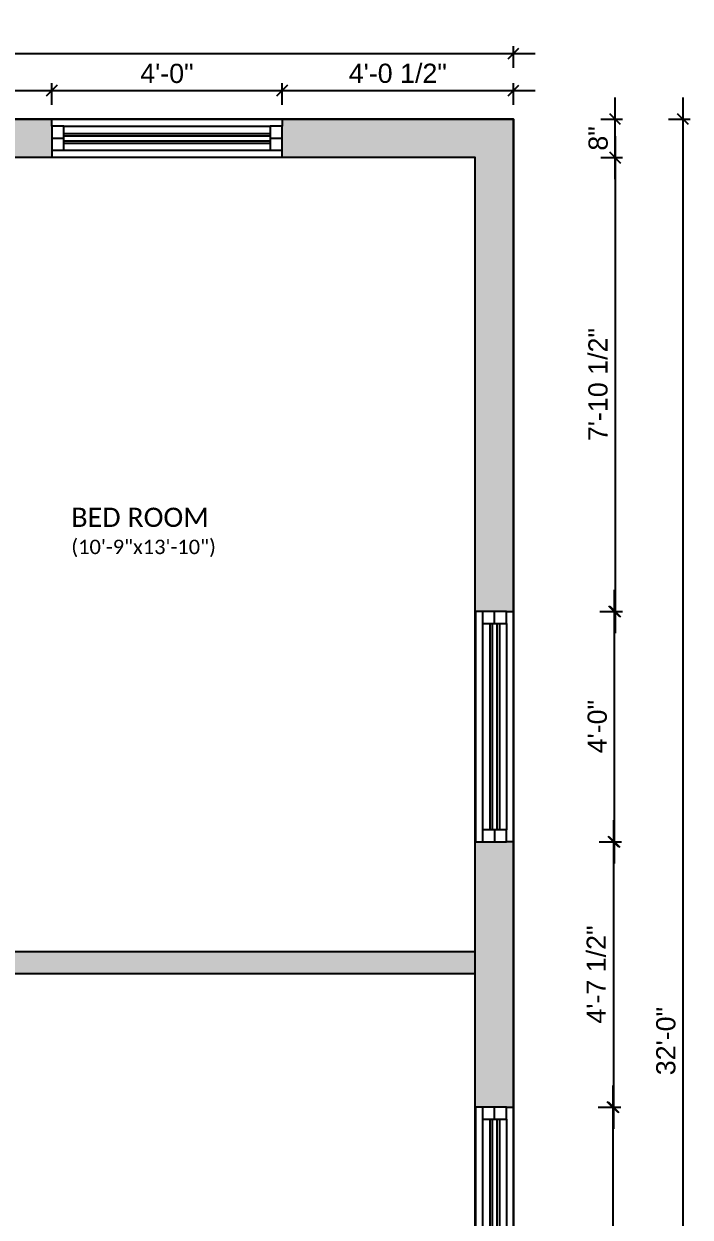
# Model space of a CAD drawing. Header units: inches. Extents: x 8555 to 8947, y -1346 to -868.
# Drawn here: x 8808.1 to 8946.9, y -1116.7 to -868.2 of the extents above; entities that cross this region are included whole.
import ezdxf

# ---------------------------------------------------------------- set-up
doc = ezdxf.new("R2010")
doc.units = ezdxf.units.IN
doc.header["$MEASUREMENT"] = 0
doc.layers.add('A_DIMENSION-01', color=7, linetype='Continuous', lineweight=13)
doc.layers.add('A_TEXT-01', color=7, linetype='Continuous', lineweight=9)
for name, color, linetype in [('H dim', 7, 'Continuous'), ('H hatch', 7, 'Continuous'), ('S-DIM', 7, 'Continuous')]:
    doc.layers.add(name, color=color, linetype=linetype)
doc.styles.add('Trebuchet MS', font='arial.ttf', dxfattribs={"height": 4})
doc.styles.add('Trebuchet MS_2', font='trebuc.ttf', dxfattribs={"height": 24})
doc.dimstyles.new('Linear_-_3_32__Trebuchet_MS', dxfattribs={"dimscale": 12, "dimtxt": 4, "dimasz": 0.1875, "dimexe": 0.125, "dimexo": 0.125, "dimgap": 0.125, "dimtad": 1, "dimdec": 1, "dimrnd": 0.0625, "dimzin": 3, "dimdsep": 46, "dimlunit": 4, "dimtxsty": 'Trebuchet MS', "dimblk1": 'OBLIQUE', "dimblk2": 'OBLIQUE', "dimsah": 1, "dimcen": 0.09, "dimdle": 0.375, "dimazin": 0, "dimtfac": 0.5, "dimtdec": 1, "dimtix": 1, "dimtmove": 0, "dimatfit": 3, "dimfxl": 0.25, "dimfxlon": 1, "dimtvp": 1, "dimfrac": 2, "dimtolj": 1, "dimtzin": 0, "dimarcsym": 2})

# ---------------------------------------------------------------- blocks, each defined once
blk = doc.blocks.new('_Oblique')
at = {"color": 0, "linetype": 'ByBlock', "lineweight": -2}
blk.add_line((-0.5, -0.5), (0.5, 0.5), dxfattribs=at)
blk = doc.blocks.new('*D11')
at = {"layer": 'A_DIMENSION-01', "color": 0, "lineweight": -2, "transparency": 16777216}
for p, q in [((8593.62, -874.33), (8914.62, -874.33)), ((8598.12, -877.33), (8598.12, -872.83)), ((8910.12, -877.33), (8910.12, -872.83))]:
    blk.add_line(p, q, dxfattribs=at)
at = {"layer": 'Defpoints', "color": 0, "transparency": 16777216}
for p in [(8910.12, -874.33), (8598.12, -888.03), (8910.12, -888.03)]:
    blk.add_point(p, dxfattribs=at)
at = {"layer": 'A_DIMENSION-01', "color": 0, "lineweight": -2, "transparency": 16777216, "xscale": 2.25, "yscale": 2.25, "zscale": 2.25, "rotation": 180}
blk.add_blockref('_Oblique', (8598.12, -874.33), dxfattribs=at)
at = {"layer": 'A_DIMENSION-01', "color": 0, "lineweight": -2, "transparency": 16777216, "xscale": 2.25, "yscale": 2.25, "zscale": 2.25}
blk.add_blockref('_Oblique', (8910.12, -874.33), dxfattribs=at)
at = {"layer": 'A_DIMENSION-01', "color": 0, "transparency": 16777216, "insert": (8754.12, -870.79), "char_height": 4, "attachment_point": 5, "style": 'Trebuchet MS'}
blk.add_mtext('\\A1;26\'-0"', dxfattribs=at)
blk = doc.blocks.new('*U51')
at = {"color": 18, "linetype": 'ByBlock', "true_color": 0x000000}
for points in [[(0, 6.46), (0, 7.92), (48, 7.92), (48, 6.46)], [(2.5, 6.46), (45.5, 6.46)], [(2.5, 4.96), (45.5, 4.96)], [(2.5, 4.46), (45.5, 4.46)], [(2.5, 3.46), (45.5, 3.46)], [(2.5, 2.96), (45.5, 2.96)], [(0, 1.46), (0, 0), (48, 0), (48, 1.46)], [(2.5, 1.46), (45.5, 1.46)]]:
    blk.add_lwpolyline(points, dxfattribs=at)
for points in [[(0, 1.46), (2.5, 1.46), (2.5, 6.46), (0, 6.46)], [(45.5, 1.46), (48, 1.46), (48, 6.46), (45.5, 6.46)]]:
    blk.add_lwpolyline(points, close=True, dxfattribs=at)
blk = doc.blocks.new('*D17')
at = {"layer": 'Defpoints', "color": 0, "transparency": 16777216}
for p in [(8917.77, -888.03), (8931.3, -888.03), (8915.27, -896.03)]:
    blk.add_point(p, dxfattribs=at)
at = {"layer": 'S-DIM', "color": 0, "lineweight": -2, "transparency": 16777216}
for p, q in [((8931.3, -900.53), (8931.3, -883.53)), ((8928.3, -888.03), (8932.8, -888.03)), ((8928.3, -896.03), (8932.8, -896.03))]:
    blk.add_line(p, q, dxfattribs=at)
at = {"layer": 'S-DIM', "color": 0, "lineweight": -2, "transparency": 16777216, "xscale": 2.25, "yscale": 2.25, "zscale": 2.25}
for p, rotation in [((8931.3, -888.03), 90), ((8931.3, -896.03), 270)]:
    blk.add_blockref('_Oblique', p, dxfattribs=dict(at, rotation=rotation))
at = {"layer": 'S-DIM', "color": 0, "transparency": 16777216, "insert": (8927.76, -892.03), "char_height": 4, "attachment_point": 5, "rotation": 90, "style": 'Trebuchet MS'}
blk.add_mtext('\\A1;8"', dxfattribs=at)
blk = doc.blocks.new('*U53')
at = {"color": 18, "linetype": 'ByBlock', "true_color": 0x000000}
for points in [[(0, 6.46), (0, 7.92), (60.06, 7.92), (60.06, 6.46)], [(2.5, 6.46), (57.56, 6.46)], [(2.5, 4.96), (57.56, 4.96)], [(2.5, 4.46), (57.56, 4.46)], [(2.5, 3.46), (57.56, 3.46)], [(2.5, 2.96), (57.56, 2.96)], [(0, 1.46), (0, 0), (60.06, 0), (60.06, 1.46)], [(2.5, 1.46), (57.56, 1.46)]]:
    blk.add_lwpolyline(points, dxfattribs=at)
for points in [[(0, 1.46), (2.5, 1.46), (2.5, 6.46), (0, 6.46)], [(57.56, 1.46), (60.06, 1.46), (60.06, 6.46), (57.56, 6.46)]]:
    blk.add_lwpolyline(points, close=True, dxfattribs=at)
blk = doc.blocks.new('*D27')
at = {"layer": 'A_DIMENSION-01', "color": 0, "lineweight": -2, "transparency": 16777216}
for p, q in [((8675.24, -882.05), (8818.37, -882.05)), ((8679.74, -885.05), (8679.74, -880.55)), ((8813.87, -885.05), (8813.87, -880.55))]:
    blk.add_line(p, q, dxfattribs=at)
at = {"layer": 'Defpoints', "color": 0, "transparency": 16777216}
for p in [(8813.87, -882.05), (8679.74, -888.03), (8813.87, -888.03)]:
    blk.add_point(p, dxfattribs=at)
at = {"layer": 'A_DIMENSION-01', "color": 0, "lineweight": -2, "transparency": 16777216, "xscale": 2.25, "yscale": 2.25, "zscale": 2.25, "rotation": 180}
blk.add_blockref('_Oblique', (8679.74, -882.05), dxfattribs=at)
at = {"layer": 'A_DIMENSION-01', "color": 0, "lineweight": -2, "transparency": 16777216, "xscale": 2.25, "yscale": 2.25, "zscale": 2.25}
blk.add_blockref('_Oblique', (8813.87, -882.05), dxfattribs=at)
at = {"layer": 'A_DIMENSION-01', "color": 0, "transparency": 16777216, "insert": (8746.8, -878.55), "char_height": 4, "attachment_point": 5, "style": 'Trebuchet MS'}
blk.add_mtext('\\A1;11\'-2"', dxfattribs=at)
blk = doc.blocks.new('*D28')
at = {"layer": 'Defpoints', "color": 0, "transparency": 16777216}
for p in [(8861.87, -882.05), (8813.87, -888.03), (8861.87, -888.03)]:
    blk.add_point(p, dxfattribs=at)
at = {"layer": 'H dim', "color": 0, "lineweight": -2, "transparency": 16777216}
for p, q in [((8809.37, -882.05), (8866.37, -882.05)), ((8813.87, -885.05), (8813.87, -880.55)), ((8861.87, -885.05), (8861.87, -880.55))]:
    blk.add_line(p, q, dxfattribs=at)
at = {"layer": 'H dim', "color": 0, "lineweight": -2, "transparency": 16777216, "xscale": 2.25, "yscale": 2.25, "zscale": 2.25, "rotation": 180}
blk.add_blockref('_Oblique', (8813.87, -882.05), dxfattribs=at)
at = {"layer": 'H dim', "color": 0, "lineweight": -2, "transparency": 16777216, "xscale": 2.25, "yscale": 2.25, "zscale": 2.25}
blk.add_blockref('_Oblique', (8861.87, -882.05), dxfattribs=at)
at = {"layer": 'H dim', "color": 0, "transparency": 16777216, "insert": (8837.87, -878.51), "char_height": 4, "attachment_point": 5, "style": 'Trebuchet MS'}
blk.add_mtext('\\A1;4\'-0"', dxfattribs=at)
blk = doc.blocks.new('*D29')
at = {"layer": 'Defpoints', "color": 0, "transparency": 16777216}
for p in [(8910.12, -882.05), (8861.87, -888.03), (8910.12, -888.03)]:
    blk.add_point(p, dxfattribs=at)
at = {"layer": 'H dim', "color": 0, "lineweight": -2, "transparency": 16777216}
for p, q in [((8857.37, -882.05), (8914.62, -882.05)), ((8861.87, -885.05), (8861.87, -880.55)), ((8910.12, -885.05), (8910.12, -880.55))]:
    blk.add_line(p, q, dxfattribs=at)
at = {"layer": 'H dim', "color": 0, "lineweight": -2, "transparency": 16777216, "xscale": 2.25, "yscale": 2.25, "zscale": 2.25, "rotation": 180}
blk.add_blockref('_Oblique', (8861.87, -882.05), dxfattribs=at)
at = {"layer": 'H dim', "color": 0, "lineweight": -2, "transparency": 16777216, "xscale": 2.25, "yscale": 2.25, "zscale": 2.25}
blk.add_blockref('_Oblique', (8910.12, -882.05), dxfattribs=at)
at = {"layer": 'H dim', "color": 0, "transparency": 16777216, "insert": (8885.99, -878.49), "char_height": 4, "attachment_point": 5, "style": 'Trebuchet MS'}
blk.add_mtext('\\A1;4\'-0 1/2"', dxfattribs=at)
blk = doc.blocks.new('*D30')
at = {"layer": 'A_DIMENSION-01', "color": 0, "lineweight": -2, "transparency": 16777216}
for p, q in [((8931.3, -891.53), (8931.3, -995.04)), ((8931.3, -896.03), (8932.8, -896.03)), ((8928.3, -990.54), (8932.8, -990.54))]:
    blk.add_line(p, q, dxfattribs=at)
at = {"layer": 'Defpoints', "color": 0, "transparency": 16777216}
for p in [(8931.3, -896.03), (8923.27, -990.54), (8931.3, -990.54)]:
    blk.add_point(p, dxfattribs=at)
at = {"layer": 'A_DIMENSION-01', "color": 0, "lineweight": -2, "transparency": 16777216, "xscale": 2.25, "yscale": 2.25, "zscale": 2.25}
for p, rotation in [((8931.3, -896.03), 90), ((8931.3, -990.54), 270)]:
    blk.add_blockref('_Oblique', p, dxfattribs=dict(at, rotation=rotation))
at = {"layer": 'A_DIMENSION-01', "color": 0, "transparency": 16777216, "insert": (8927.73, -943.29), "char_height": 4, "attachment_point": 5, "rotation": 90, "style": 'Trebuchet MS'}
blk.add_mtext('\\A1;7\'-10 1/2"', dxfattribs=at)
blk = doc.blocks.new('*D31')
at = {"layer": 'A_DIMENSION-01', "color": 0, "lineweight": -2, "transparency": 16777216}
for p, q in [((8931.11, -986.04), (8931.11, -1043.04)), ((8928.11, -990.54), (8932.61, -990.54)), ((8928.11, -1038.54), (8932.61, -1038.54))]:
    blk.add_line(p, q, dxfattribs=at)
at = {"layer": 'Defpoints', "color": 0, "transparency": 16777216}
for p in [(8923.27, -990.54), (8922.54, -1038.54), (8931.11, -1038.54)]:
    blk.add_point(p, dxfattribs=at)
at = {"layer": 'A_DIMENSION-01', "color": 0, "lineweight": -2, "transparency": 16777216, "xscale": 2.25, "yscale": 2.25, "zscale": 2.25}
for p, rotation in [((8931.11, -990.54), 90), ((8931.11, -1038.54), 270)]:
    blk.add_blockref('_Oblique', p, dxfattribs=dict(at, rotation=rotation))
at = {"layer": 'A_DIMENSION-01', "color": 0, "transparency": 16777216, "insert": (8927.57, -1014.54), "char_height": 4, "attachment_point": 5, "rotation": 90, "style": 'Trebuchet MS'}
blk.add_mtext('\\A1;4\'-0"', dxfattribs=at)
blk = doc.blocks.new('*D32')
at = {"layer": 'A_DIMENSION-01', "color": 0, "lineweight": -2, "transparency": 16777216}
for p, q in [((8930.94, -1034.04), (8930.94, -1098.31)), ((8927.94, -1038.54), (8932.44, -1038.54)), ((8927.94, -1093.81), (8932.44, -1093.81))]:
    blk.add_line(p, q, dxfattribs=at)
at = {"layer": 'Defpoints', "color": 0, "transparency": 16777216}
for p in [(8923.27, -1038.54), (8923.27, -1093.81), (8930.94, -1093.81)]:
    blk.add_point(p, dxfattribs=at)
at = {"layer": 'A_DIMENSION-01', "color": 0, "lineweight": -2, "transparency": 16777216, "xscale": 2.25, "yscale": 2.25, "zscale": 2.25}
for p, rotation in [((8930.94, -1038.54), 90), ((8930.94, -1093.81), 270)]:
    blk.add_blockref('_Oblique', p, dxfattribs=dict(at, rotation=rotation))
at = {"layer": 'A_DIMENSION-01', "color": 0, "transparency": 16777216, "insert": (8927.37, -1066.17), "char_height": 4, "attachment_point": 5, "rotation": 90, "style": 'Trebuchet MS'}
blk.add_mtext('\\A1;4\'-7 1/2"', dxfattribs=at)
blk = doc.blocks.new('*D33')
at = {"layer": 'A_DIMENSION-01', "color": 0, "lineweight": -2, "transparency": 16777216}
for p, q in [((8930.78, -1089.31), (8930.78, -1158.37)), ((8927.78, -1093.81), (8932.28, -1093.81)), ((8927.78, -1153.87), (8932.28, -1153.87))]:
    blk.add_line(p, q, dxfattribs=at)
at = {"layer": 'Defpoints', "color": 0, "transparency": 16777216}
for p in [(8923.27, -1093.81), (8923.27, -1153.87), (8930.78, -1153.87)]:
    blk.add_point(p, dxfattribs=at)
at = {"layer": 'A_DIMENSION-01', "color": 0, "lineweight": -2, "transparency": 16777216, "xscale": 2.25, "yscale": 2.25, "zscale": 2.25}
for p, rotation in [((8930.78, -1093.81), 90), ((8930.78, -1153.87), 270)]:
    blk.add_blockref('_Oblique', p, dxfattribs=dict(at, rotation=rotation))
at = {"layer": 'A_DIMENSION-01', "color": 0, "transparency": 16777216, "insert": (8927.24, -1123.84), "char_height": 4, "attachment_point": 5, "rotation": 90, "style": 'Trebuchet MS'}
blk.add_mtext('\\A1;5\'-0"', dxfattribs=at)
blk = doc.blocks.new('*D49')
at = {"layer": 'A_DIMENSION-01', "color": 0, "lineweight": -2, "transparency": 16777216}
for p, q in [((8945.42, -883.53), (8945.42, -1276.53)), ((8942.42, -888.03), (8946.92, -888.03)), ((8942.42, -1272.03), (8946.92, -1272.03))]:
    blk.add_line(p, q, dxfattribs=at)
at = {"layer": 'Defpoints', "color": 0, "transparency": 16777216}
for p in [(8910.12, -888.03), (8910.12, -1272.03), (8945.42, -1272.03)]:
    blk.add_point(p, dxfattribs=at)
at = {"layer": 'A_DIMENSION-01', "color": 0, "lineweight": -2, "transparency": 16777216, "xscale": 2.25, "yscale": 2.25, "zscale": 2.25}
for p, rotation in [((8945.42, -888.03), 90), ((8945.42, -1272.03), 270)]:
    blk.add_blockref('_Oblique', p, dxfattribs=dict(at, rotation=rotation))
at = {"layer": 'A_DIMENSION-01', "color": 0, "transparency": 16777216, "insert": (8941.87, -1080.03), "char_height": 4, "attachment_point": 5, "rotation": 90, "style": 'Trebuchet MS'}
blk.add_mtext('\\A1;32\'-0"', dxfattribs=at)

msp = doc.modelspace()

# ---------------------------------------------------------------- hatches: boundary and pattern name
at = {"layer": 'H hatch'}
h = msp.add_hatch(color=0, dxfattribs=at)
h.dxf.hatch_style = 1
h.paths.add_polyline_path([(8813.87, -889.49), (8813.87, -888.03), (8679.74, -888.03), (8679.74, -889.57), (8679.74, -894.57), (8679.74, -896.03), (8813.87, -896.03), (8813.87, -894.49)])
h.paths.add_polyline_path([(8910.12, -888.03), (8861.87, -888.03), (8861.87, -889.49), (8861.87, -894.49), (8861.87, -896.03), (8902.12, -896.03), (8902.12, -990.54), (8903.66, -990.54), (8908.66, -990.54), (8910.12, -990.54)])
h.paths.add_polyline_path([(8910.12, -1038.54), (8908.66, -1038.54), (8903.66, -1038.54), (8902.12, -1038.54), (8902.12, -1093.81), (8903.66, -1093.81), (8908.66, -1093.81), (8910.12, -1093.81)])
h.paths.add_polyline_path([(8666.41, -1079.13), (8674.91, -1079.13), (8674.91, -1073.04), (8666.41, -1073.04)], flags=9)
h.paths.add_polyline_path([(8612.3, -1030.95), (8627.78, -1030.95), (8627.78, -1023.68), (8612.3, -1023.68)], flags=9)
h.paths.add_polyline_path([(8728.09, -1002.51), (8749.83, -1002.51), (8749.83, -991.2), (8728.09, -991.2)], flags=9)
h.paths.add_polyline_path([(8738.1, -1245.29), (8766.95, -1245.29), (8766.95, -1233.02), (8738.1, -1233.02)], flags=9)
h.paths.add_polyline_path([(8814.41, -1137.47), (8840.35, -1137.47), (8840.35, -1126.19), (8814.41, -1126.19)], flags=9)
h.paths.add_polyline_path([(8644.01, -946.01), (8682.22, -946.01), (8682.22, -932.24), (8644.01, -932.24)], flags=9)
h.paths.add_polyline_path([(8612.64, -1169.58), (8620.21, -1169.58), (8620.21, -1163.28), (8612.64, -1163.28)], flags=9)
h.paths.add_polyline_path([(8620.08, -1103.52), (8620.08, -1087.73), (8613.77, -1087.73), (8613.77, -1103.52)], flags=9)
h.paths.add_polyline_path([(8694.27, -1081.84), (8707.36, -1081.84), (8707.36, -1075.54), (8694.27, -1075.54)], flags=9)
h.paths.add_polyline_path([(8655.86, -1137.04), (8685.92, -1137.04), (8685.92, -1124.19), (8655.86, -1124.19)], flags=9)
h.paths.add_polyline_path([(8612.03, -1051.36), (8624.22, -1051.36), (8624.22, -1044.09), (8612.03, -1044.09)], flags=9)
h.paths.add_polyline_path([(8638.8, -1002.66), (8653.44, -1002.66), (8653.44, -990.4), (8638.8, -990.4)], flags=9)
h.paths.add_polyline_path([(8630.65, -1021.01), (8653.94, -1021.01), (8653.94, -1009.27), (8630.65, -1009.27)], flags=9)
h.paths.add_polyline_path([(8733.07, -927.74), (8766.23, -927.74), (8766.23, -915.47), (8733.07, -915.47)], flags=9)
h.paths.add_polyline_path([(8823.31, -964.44), (8858.11, -964.44), (8858.11, -950.67), (8823.31, -950.67)], flags=9)
h = msp.add_hatch(color=0, dxfattribs=at)
h.dxf.hatch_style = 1
h.paths.add_polyline_path([(8902.12, -1065.97), (8902.12, -1061.47), (8769.13, -1061.47), (8769.13, -1065.97)])
h.paths.add_polyline_path([(8773.63, -944.26), (8769.13, -944.26), (8769.13, -976.54), (8713.2, -976.54), (8713.2, -950.64), (8713.2, -950.64), (8713.2, -949.86), (8713.2, -896.03), (8708.7, -896.03), (8708.7, -977.54), (8708.7, -981.04), (8708.7, -1015.47), (8720.65, -1015.47), (8720.65, -1013.47), (8720.65, -1013.47), (8720.65, -1009.97), (8713.2, -1009.97), (8713.2, -981.04), (8769.13, -981.04), (8769.13, -1009.97), (8756.65, -1009.97), (8756.65, -1015.47), (8769.13, -1015.47), (8769.13, -1022.57), (8773.59, -1022.57)])
h.paths.add_polyline_path([(8773.62, -896.03), (8769.13, -896.03), (8769.13, -908.26), (8773.62, -908.26)], flags=17)

# ---------------------------------------------------------------- linework, layer by layer
at = {"color": 0}
for p, q in [((8813.87, -891.99), (8816.37, -891.99)), ((8859.37, -891.99), (8861.87, -891.99)), ((8906.16, -993.04), (8906.16, -990.54)), ((8906.16, -1036.04), (8906.16, -1038.54)), ((8906.16, -1096.31), (8906.16, -1093.81))]:
    msp.add_line(p, q, dxfattribs=at)
for points in [[(8772.12, -1200.03), (8910.12, -1200.03), (8910.12, -888.03), (8598.12, -888.03), (8598.12, -1200.03), (8736.12, -1200.03)], [(8772.12, -1192.03), (8902.12, -1192.03), (8902.12, -896.03), (8606.12, -896.03), (8606.12, -1192.03), (8736.12, -1192.03)]]:
    msp.add_lwpolyline(points, dxfattribs=at)
for points in [[(8598.12, -888.03), (8910.12, -888.03), (8910.12, -1272.03), (8806.12, -1272.03), (8802.12, -1272.03), (8702.12, -1272.03), (8702.12, -1272.03), (8598.12, -1272.03)], [(8902.12, -1061.47), (8769.13, -1061.47), (8769.13, -1065.97), (8902.12, -1065.97)]]:
    msp.add_lwpolyline(points, close=True, dxfattribs=at)

# ---------------------------------------------------------------- block references
msp.add_blockref('*U51', (8813.87, -895.96), dxfattribs=at)
at = {"color": 0, "rotation": 270}
for name, p in [('*U51', (8902.2, -990.54)), ('*U53', (8902.2, -1093.81))]:
    msp.add_blockref(name, p, dxfattribs=at)

# ---------------------------------------------------------------- texts
at = {"layer": 'A_TEXT-01', "color": 0, "ltscale": 10, "insert": (8817.95, -968.94), "char_height": 3, "width": 41.7629, "attachment_point": 1, "style": 'Trebuchet MS_2'}
msp.add_mtext('{\\fCalibri|b0|i0|c0|p34;\\H1.33333x;BED ROOM\\P\\H0.75x;(10\'-9"x13\'-10")}', dxfattribs=at)

# ---------------------------------------------------------------- dimensions: what is measured, and where the dimension line sits
at = {"layer": 'A_DIMENSION-01', "color": 0}
for base, p1, p2, picture, middle in [((8910.12, -874.33), (8598.12, -888.03), (8910.12, -888.03), '*D11', (8754.12, -870.79)), ((8813.87, -882.05), (8679.74, -888.03), (8813.87, -888.03), '*D27', (8746.8, -878.55))]:
    dim = msp.add_linear_dim(base=base, p1=p1, p2=p2, dimstyle='Linear_-_3_32__Trebuchet_MS', override={"dimpost": '<>', "dimtmove": 1}, dxfattribs=at)
    dim.commit()
    dim.dimension.update_dxf_attribs({"geometry": picture, "text_midpoint": middle})
dim = msp.add_linear_dim(base=(8945.42, -1272.03), p1=(8910.12, -888.03), p2=(8910.12, -1272.03), angle=90, dimstyle='Linear_-_3_32__Trebuchet_MS', override={"dimpost": '<>', "dimtmove": 1}, dxfattribs=at)
dim.commit()
dim.dimension.update_dxf_attribs({"geometry": '*D49', "text_midpoint": (8945.42, -1080.03), "dimtype": 128})
for base, p1, p2, picture, middle in [((8931.3, -990.54), (8931.3, -896.03), (8923.27, -990.54), '*D30', (8927.73, -943.29)), ((8931.11, -1038.54), (8923.27, -990.54), (8922.54, -1038.54), '*D31', (8927.57, -1014.54)), ((8930.94, -1093.81), (8923.27, -1038.54), (8923.27, -1093.81), '*D32', (8927.37, -1066.17)), ((8930.78, -1153.87), (8923.27, -1093.81), (8923.27, -1153.87), '*D33', (8927.24, -1123.84))]:
    dim = msp.add_linear_dim(base=base, p1=p1, p2=p2, angle=90, dimstyle='Linear_-_3_32__Trebuchet_MS', override={"dimpost": '<>', "dimtmove": 1}, dxfattribs=at)
    dim.commit()
    dim.dimension.update_dxf_attribs({"geometry": picture, "text_midpoint": middle})
at = {"layer": 'H dim', "color": 0}
for base, p1, p2, picture, middle in [((8910.1249, -882.0532), (8861.865, -888.0321), (8910.1249, -888.0321), '*D29', (8885.995, -878.485)), ((8861.87, -882.05), (8813.87, -888.03), (8861.87, -888.03), '*D28', (8837.87, -878.51))]:
    dim = msp.add_linear_dim(base=base, p1=p1, p2=p2, dimstyle='Linear_-_3_32__Trebuchet_MS', override={"dimpost": '<>'}, dxfattribs=at)
    dim.commit()
    dim.dimension.update_dxf_attribs({"geometry": picture, "text_midpoint": middle})
at = {"layer": 'S-DIM', "color": 0}
dim = msp.add_linear_dim(base=(8931.3, -888.03), p1=(8915.27, -896.03), p2=(8917.77, -888.03), angle=90, dimstyle='Linear_-_3_32__Trebuchet_MS', override={"dimpost": '<>'}, dxfattribs=at)
dim.commit()
dim.dimension.update_dxf_attribs({"geometry": '*D17', "text_midpoint": (8927.76, -892.03)})

doc.saveas('drawing.dxf')
